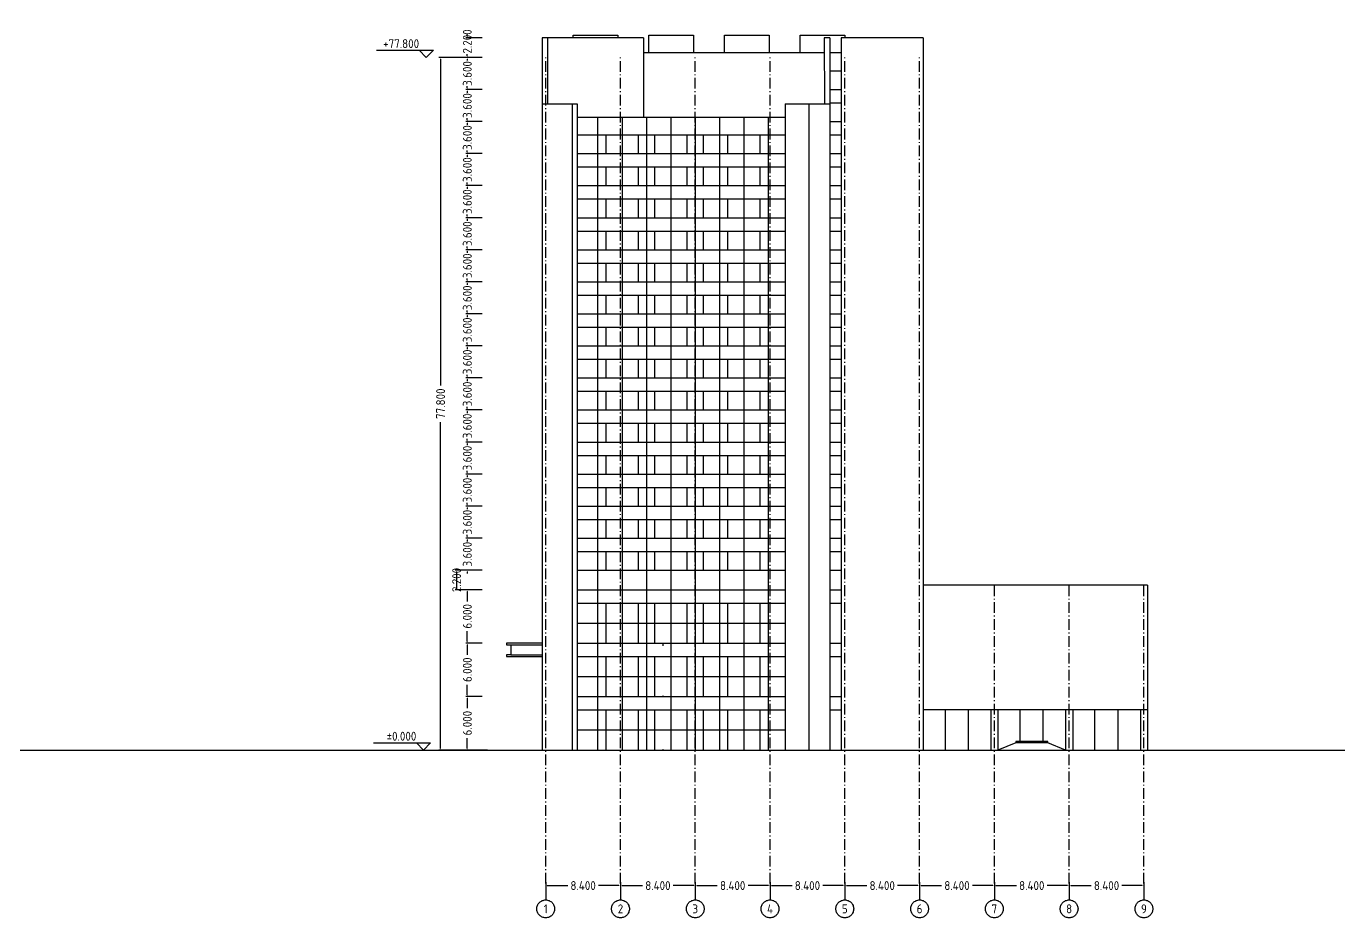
# Model space of a CAD drawing. Header units: inches. Extents: x -310 to 1074, y -19 to 138.
# Drawn here: x 274.3 to 421.7, y -18.8 to 81.3 of the extents above; entities that cross this region are included whole.
import ezdxf

# ---------------------------------------------------------------- set-up
doc = ezdxf.new("R2010")
doc.units = ezdxf.units.IN
doc.header["$MEASUREMENT"] = 0
doc.linetypes.add('ACAD_ISO10W100', pattern=[18, 12, -3, 0, -3])
for name, color, linetype in [('axis', 1, 'ACAD_ISO10W100'), ('cutglass', 4, 'Continuous'), ('oncut', 6, 'Continuous'), ('seeline', 214, 'Continuous'), ('text', 7, 'ACAD_ISO10W100')]:
    doc.layers.add(name, color=color, linetype=linetype)
doc.styles.add('Annotative', font='Arial.ttf')
doc.styles.get("Standard").update_dxf_attribs({"font": 'Arial.ttf'})
doc.dimstyles.new('MYSTYLE', dxfattribs={"dimtxt": 1, "dimasz": 0.18, "dimexe": 0.18, "dimexo": 0.0625, "dimgap": 0.09, "dimtad": 0, "dimtoh": 1, "dimdec": 3, "dimzin": 0, "dimdsep": 46, "dimtxsty": 'Standard', "dimcen": 0.09, "dimadec": 0, "dimazin": 0, "dimtfac": 1, "dimtdec": 3, "dimtofl": 0, "dimtmove": 0, "dimatfit": 3, "dimfxl": 1, "dimtolj": 1, "dimtzin": 0, "dimarcsym": 0})

# ---------------------------------------------------------------- blocks, each defined once
blk = doc.blocks.new('*D138')
at = {"layer": 'Defpoints', "color": 0, "ltscale": 6}
for p in [(332.66, -14.84), (341.06, -14.84), (341.06, -15.23)]:
    blk.add_point(p, dxfattribs=at)
at = {"layer": 'text', "color": 0, "lineweight": -2, "ltscale": 6, "transparency": 16777216}
for p, q in [((332.66, -14.91), (332.66, -15.41)), ((332.84, -15.23), (335.13, -15.23)), ((340.88, -15.23), (338.59, -15.23)), ((341.06, -14.91), (341.06, -15.41))]:
    blk.add_line(p, q, dxfattribs=at)
at = {"layer": 'text', "color": 0, "ltscale": 6, "transparency": 16777216}
for points in [[(332.84, -15.2), (332.84, -15.26), (332.66, -15.23)], [(340.88, -15.2), (340.88, -15.26), (341.06, -15.23)]]:
    blk.add_solid(points, dxfattribs=at)
at = {"layer": 'text', "color": 0, "ltscale": 6, "transparency": 16777216, "insert": (336.86, -15.23), "char_height": 1, "attachment_point": 5}
blk.add_mtext('\\A1;{\\Fiso|c0;8.400}', dxfattribs=at)
blk = doc.blocks.new('*D139')
at = {"layer": 'Defpoints', "color": 0, "ltscale": 6}
for p in [(341.06, -14.84), (349.46, -14.84), (349.46, -15.23)]:
    blk.add_point(p, dxfattribs=at)
at = {"layer": 'text', "color": 0, "lineweight": -2, "ltscale": 6, "transparency": 16777216}
for p, q in [((341.06, -14.91), (341.06, -15.41)), ((341.24, -15.23), (343.53, -15.23)), ((349.28, -15.23), (346.99, -15.23)), ((349.46, -14.91), (349.46, -15.41))]:
    blk.add_line(p, q, dxfattribs=at)
at = {"layer": 'text', "color": 0, "ltscale": 6, "transparency": 16777216}
for points in [[(341.24, -15.2), (341.24, -15.26), (341.06, -15.23)], [(349.28, -15.2), (349.28, -15.26), (349.46, -15.23)]]:
    blk.add_solid(points, dxfattribs=at)
at = {"layer": 'text', "color": 0, "ltscale": 6, "transparency": 16777216, "insert": (345.26, -15.23), "char_height": 1, "attachment_point": 5}
blk.add_mtext('\\A1;{\\Fiso|c0;8.400}', dxfattribs=at)
blk = doc.blocks.new('*D140')
at = {"layer": 'Defpoints', "color": 0, "ltscale": 6}
for p in [(349.46, -14.84), (357.86, -14.84), (357.86, -15.23)]:
    blk.add_point(p, dxfattribs=at)
at = {"layer": 'text', "color": 0, "lineweight": -2, "ltscale": 6, "transparency": 16777216}
for p, q in [((349.46, -14.91), (349.46, -15.41)), ((349.64, -15.23), (351.93, -15.23)), ((357.68, -15.23), (355.39, -15.23)), ((357.86, -14.91), (357.86, -15.41))]:
    blk.add_line(p, q, dxfattribs=at)
at = {"layer": 'text', "color": 0, "ltscale": 6, "transparency": 16777216}
for points in [[(349.64, -15.2), (349.64, -15.26), (349.46, -15.23)], [(357.68, -15.2), (357.68, -15.26), (357.86, -15.23)]]:
    blk.add_solid(points, dxfattribs=at)
at = {"layer": 'text', "color": 0, "ltscale": 6, "transparency": 16777216, "insert": (353.66, -15.23), "char_height": 1, "attachment_point": 5}
blk.add_mtext('\\A1;{\\Fiso|c0;8.400}', dxfattribs=at)
blk = doc.blocks.new('*D141')
at = {"layer": 'Defpoints', "color": 0, "ltscale": 6}
for p in [(357.86, -14.84), (366.26, -14.84), (366.26, -15.23)]:
    blk.add_point(p, dxfattribs=at)
at = {"layer": 'text', "color": 0, "lineweight": -2, "ltscale": 6, "transparency": 16777216}
for p, q in [((357.86, -14.91), (357.86, -15.41)), ((358.04, -15.23), (360.33, -15.23)), ((366.08, -15.23), (363.79, -15.23)), ((366.26, -14.91), (366.26, -15.41))]:
    blk.add_line(p, q, dxfattribs=at)
at = {"layer": 'text', "color": 0, "ltscale": 6, "transparency": 16777216}
for points in [[(358.04, -15.2), (358.04, -15.26), (357.86, -15.23)], [(366.08, -15.2), (366.08, -15.26), (366.26, -15.23)]]:
    blk.add_solid(points, dxfattribs=at)
at = {"layer": 'text', "color": 0, "ltscale": 6, "transparency": 16777216, "insert": (362.06, -15.23), "char_height": 1, "attachment_point": 5}
blk.add_mtext('\\A1;{\\Fiso|c0;8.400}', dxfattribs=at)
blk = doc.blocks.new('*D142')
at = {"layer": 'Defpoints', "color": 0, "ltscale": 6}
for p in [(366.26, -14.84), (374.66, -14.84), (374.66, -15.23)]:
    blk.add_point(p, dxfattribs=at)
at = {"layer": 'text', "color": 0, "lineweight": -2, "ltscale": 6, "transparency": 16777216}
for p, q in [((366.26, -14.91), (366.26, -15.41)), ((366.44, -15.23), (368.73, -15.23)), ((374.48, -15.23), (372.19, -15.23)), ((374.66, -14.91), (374.66, -15.41))]:
    blk.add_line(p, q, dxfattribs=at)
at = {"layer": 'text', "color": 0, "ltscale": 6, "transparency": 16777216}
for points in [[(366.44, -15.2), (366.44, -15.26), (366.26, -15.23)], [(374.48, -15.2), (374.48, -15.26), (374.66, -15.23)]]:
    blk.add_solid(points, dxfattribs=at)
at = {"layer": 'text', "color": 0, "ltscale": 6, "transparency": 16777216, "insert": (370.46, -15.23), "char_height": 1, "attachment_point": 5}
blk.add_mtext('\\A1;{\\Fiso|c0;8.400}', dxfattribs=at)
blk = doc.blocks.new('*D143')
at = {"layer": 'Defpoints', "color": 0, "ltscale": 6}
for p in [(374.66, -14.84), (383.06, -14.84), (383.06, -15.23)]:
    blk.add_point(p, dxfattribs=at)
at = {"layer": 'text', "color": 0, "lineweight": -2, "ltscale": 6, "transparency": 16777216}
for p, q in [((374.66, -14.91), (374.66, -15.41)), ((374.84, -15.23), (377.13, -15.23)), ((382.88, -15.23), (380.59, -15.23)), ((383.06, -14.91), (383.06, -15.41))]:
    blk.add_line(p, q, dxfattribs=at)
at = {"layer": 'text', "color": 0, "ltscale": 6, "transparency": 16777216}
for points in [[(374.84, -15.2), (374.84, -15.26), (374.66, -15.23)], [(382.88, -15.2), (382.88, -15.26), (383.06, -15.23)]]:
    blk.add_solid(points, dxfattribs=at)
at = {"layer": 'text', "color": 0, "ltscale": 6, "transparency": 16777216, "insert": (378.86, -15.23), "char_height": 1, "attachment_point": 5}
blk.add_mtext('\\A1;{\\Fiso|c0;8.400}', dxfattribs=at)
blk = doc.blocks.new('*D144')
at = {"layer": 'Defpoints', "color": 0, "ltscale": 6}
for p in [(383.06, -14.84), (391.46, -14.84), (391.46, -15.23)]:
    blk.add_point(p, dxfattribs=at)
at = {"layer": 'text', "color": 0, "lineweight": -2, "ltscale": 6, "transparency": 16777216}
for p, q in [((383.06, -14.91), (383.06, -15.41)), ((383.24, -15.23), (385.53, -15.23)), ((391.28, -15.23), (388.99, -15.23)), ((391.46, -14.91), (391.46, -15.41))]:
    blk.add_line(p, q, dxfattribs=at)
at = {"layer": 'text', "color": 0, "ltscale": 6, "transparency": 16777216}
for points in [[(383.24, -15.2), (383.24, -15.26), (383.06, -15.23)], [(391.28, -15.2), (391.28, -15.26), (391.46, -15.23)]]:
    blk.add_solid(points, dxfattribs=at)
at = {"layer": 'text', "color": 0, "ltscale": 6, "transparency": 16777216, "insert": (387.26, -15.23), "char_height": 1, "attachment_point": 5}
blk.add_mtext('\\A1;{\\Fiso|c0;8.400}', dxfattribs=at)
blk = doc.blocks.new('*D145')
at = {"layer": 'Defpoints', "color": 0, "ltscale": 6}
for p in [(391.46, -14.84), (399.86, -14.84), (399.86, -15.23)]:
    blk.add_point(p, dxfattribs=at)
at = {"layer": 'text', "color": 0, "lineweight": -2, "ltscale": 6, "transparency": 16777216}
for p, q in [((391.46, -14.91), (391.46, -15.41)), ((391.64, -15.23), (393.93, -15.23)), ((399.68, -15.23), (397.39, -15.23)), ((399.86, -14.91), (399.86, -15.41))]:
    blk.add_line(p, q, dxfattribs=at)
at = {"layer": 'text', "color": 0, "ltscale": 6, "transparency": 16777216}
for points in [[(391.64, -15.2), (391.64, -15.26), (391.46, -15.23)], [(399.68, -15.2), (399.68, -15.26), (399.86, -15.23)]]:
    blk.add_solid(points, dxfattribs=at)
at = {"layer": 'text', "color": 0, "ltscale": 6, "transparency": 16777216, "insert": (395.66, -15.23), "char_height": 1, "attachment_point": 5}
blk.add_mtext('\\A1;{\\Fiso|c0;8.400}', dxfattribs=at)
blk = doc.blocks.new('*D146')
at = {"layer": 'Defpoints', "color": 0, "ltscale": 6}
for p in [(325.59, 77.8), (323.85, 74.2), (325.59, 74.2)]:
    blk.add_point(p, dxfattribs=at)
at = {"layer": 'text', "color": 0, "lineweight": -2, "ltscale": 6, "transparency": 16777216}
for p, q in [((323.85, 77.98), (323.85, 78.16)), ((325.52, 77.8), (323.67, 77.8)), ((325.52, 74.2), (323.67, 74.2)), ((323.85, 74.02), (323.85, 73.84))]:
    blk.add_line(p, q, dxfattribs=at)
at = {"layer": 'text', "color": 0, "ltscale": 6, "transparency": 16777216}
for points in [[(323.82, 77.98), (323.88, 77.98), (323.85, 77.8)], [(323.82, 74.02), (323.88, 74.02), (323.85, 74.2)]]:
    blk.add_solid(points, dxfattribs=at)
at = {"layer": 'text', "color": 0, "ltscale": 6, "transparency": 16777216, "insert": (323.85, 76), "char_height": 1, "attachment_point": 5, "rotation": 90}
blk.add_mtext('\\A1;{\\Fiso|c0;3.600}', dxfattribs=at)
blk = doc.blocks.new('*D147')
at = {"layer": 'Defpoints', "color": 0, "ltscale": 6}
for p in [(325.59, 74.2), (323.85, 70.6), (325.59, 70.6)]:
    blk.add_point(p, dxfattribs=at)
at = {"layer": 'text', "color": 0, "lineweight": -2, "ltscale": 6, "transparency": 16777216}
for p, q in [((325.52, 74.2), (323.67, 74.2)), ((323.85, 74.38), (323.85, 74.56)), ((325.52, 70.6), (323.67, 70.6)), ((323.85, 70.42), (323.85, 70.24))]:
    blk.add_line(p, q, dxfattribs=at)
at = {"layer": 'text', "color": 0, "ltscale": 6, "transparency": 16777216}
for points in [[(323.82, 74.38), (323.88, 74.38), (323.85, 74.2)], [(323.82, 70.42), (323.88, 70.42), (323.85, 70.6)]]:
    blk.add_solid(points, dxfattribs=at)
at = {"layer": 'text', "color": 0, "ltscale": 6, "transparency": 16777216, "insert": (323.85, 72.4), "char_height": 1, "attachment_point": 5, "rotation": 90}
blk.add_mtext('\\A1;{\\Fiso|c0;3.600}', dxfattribs=at)
blk = doc.blocks.new('*D148')
at = {"layer": 'Defpoints', "color": 0, "ltscale": 6}
for p in [(325.59, 70.6), (323.85, 67), (325.59, 67)]:
    blk.add_point(p, dxfattribs=at)
at = {"layer": 'text', "color": 0, "lineweight": -2, "ltscale": 6, "transparency": 16777216}
for p, q in [((323.85, 70.78), (323.85, 70.96)), ((325.52, 70.6), (323.67, 70.6)), ((325.52, 67), (323.67, 67)), ((323.85, 66.82), (323.85, 66.64))]:
    blk.add_line(p, q, dxfattribs=at)
at = {"layer": 'text', "color": 0, "ltscale": 6, "transparency": 16777216}
for points in [[(323.82, 70.78), (323.88, 70.78), (323.85, 70.6)], [(323.82, 66.82), (323.88, 66.82), (323.85, 67)]]:
    blk.add_solid(points, dxfattribs=at)
at = {"layer": 'text', "color": 0, "ltscale": 6, "transparency": 16777216, "insert": (323.85, 68.8), "char_height": 1, "attachment_point": 5, "rotation": 90}
blk.add_mtext('\\A1;{\\Fiso|c0;3.600}', dxfattribs=at)
blk = doc.blocks.new('*D149')
at = {"layer": 'Defpoints', "color": 0, "ltscale": 6}
for p in [(325.59, 67), (323.85, 63.4), (325.59, 63.4)]:
    blk.add_point(p, dxfattribs=at)
at = {"layer": 'text', "color": 0, "lineweight": -2, "ltscale": 6, "transparency": 16777216}
for p, q in [((325.52, 67), (323.67, 67)), ((323.85, 67.18), (323.85, 67.36)), ((325.52, 63.4), (323.67, 63.4)), ((323.85, 63.22), (323.85, 63.04))]:
    blk.add_line(p, q, dxfattribs=at)
at = {"layer": 'text', "color": 0, "ltscale": 6, "transparency": 16777216}
for points in [[(323.82, 67.18), (323.88, 67.18), (323.85, 67)], [(323.82, 63.22), (323.88, 63.22), (323.85, 63.4)]]:
    blk.add_solid(points, dxfattribs=at)
at = {"layer": 'text', "color": 0, "ltscale": 6, "transparency": 16777216, "insert": (323.85, 65.2), "char_height": 1, "attachment_point": 5, "rotation": 90}
blk.add_mtext('\\A1;{\\Fiso|c0;3.600}', dxfattribs=at)
blk = doc.blocks.new('*D150')
at = {"layer": 'Defpoints', "color": 0, "ltscale": 6}
for p in [(325.59, 63.4), (323.85, 59.8), (325.59, 59.8)]:
    blk.add_point(p, dxfattribs=at)
at = {"layer": 'text', "color": 0, "lineweight": -2, "ltscale": 6, "transparency": 16777216}
for p, q in [((323.85, 63.58), (323.85, 63.76)), ((325.52, 63.4), (323.67, 63.4)), ((325.52, 59.8), (323.67, 59.8)), ((323.85, 59.62), (323.85, 59.44))]:
    blk.add_line(p, q, dxfattribs=at)
at = {"layer": 'text', "color": 0, "ltscale": 6, "transparency": 16777216}
for points in [[(323.82, 63.58), (323.88, 63.58), (323.85, 63.4)], [(323.82, 59.62), (323.88, 59.62), (323.85, 59.8)]]:
    blk.add_solid(points, dxfattribs=at)
at = {"layer": 'text', "color": 0, "ltscale": 6, "transparency": 16777216, "insert": (323.85, 61.6), "char_height": 1, "attachment_point": 5, "rotation": 90}
blk.add_mtext('\\A1;{\\Fiso|c0;3.600}', dxfattribs=at)
blk = doc.blocks.new('*D151')
at = {"layer": 'Defpoints', "color": 0, "ltscale": 6}
for p in [(325.59, 59.8), (323.85, 56.2), (325.59, 56.2)]:
    blk.add_point(p, dxfattribs=at)
at = {"layer": 'text', "color": 0, "lineweight": -2, "ltscale": 6, "transparency": 16777216}
for p, q in [((325.52, 59.8), (323.67, 59.8)), ((323.85, 59.98), (323.85, 60.16)), ((325.52, 56.2), (323.67, 56.2)), ((323.85, 56.02), (323.85, 55.84))]:
    blk.add_line(p, q, dxfattribs=at)
at = {"layer": 'text', "color": 0, "ltscale": 6, "transparency": 16777216}
for points in [[(323.82, 59.98), (323.88, 59.98), (323.85, 59.8)], [(323.82, 56.02), (323.88, 56.02), (323.85, 56.2)]]:
    blk.add_solid(points, dxfattribs=at)
at = {"layer": 'text', "color": 0, "ltscale": 6, "transparency": 16777216, "insert": (323.85, 58), "char_height": 1, "attachment_point": 5, "rotation": 90}
blk.add_mtext('\\A1;{\\Fiso|c0;3.600}', dxfattribs=at)
blk = doc.blocks.new('*D152')
at = {"layer": 'Defpoints', "color": 0, "ltscale": 6}
for p in [(325.59, 56.2), (323.85, 52.6), (325.59, 52.6)]:
    blk.add_point(p, dxfattribs=at)
at = {"layer": 'text', "color": 0, "lineweight": -2, "ltscale": 6, "transparency": 16777216}
for p, q in [((325.52, 56.2), (323.67, 56.2)), ((323.85, 56.38), (323.85, 56.56)), ((325.52, 52.6), (323.67, 52.6)), ((323.85, 52.42), (323.85, 52.24))]:
    blk.add_line(p, q, dxfattribs=at)
at = {"layer": 'text', "color": 0, "ltscale": 6, "transparency": 16777216}
for points in [[(323.82, 56.38), (323.88, 56.38), (323.85, 56.2)], [(323.82, 52.42), (323.88, 52.42), (323.85, 52.6)]]:
    blk.add_solid(points, dxfattribs=at)
at = {"layer": 'text', "color": 0, "ltscale": 6, "transparency": 16777216, "insert": (323.85, 54.4), "char_height": 1, "attachment_point": 5, "rotation": 90}
blk.add_mtext('\\A1;{\\Fiso|c0;3.600}', dxfattribs=at)
blk = doc.blocks.new('*D153')
at = {"layer": 'Defpoints', "color": 0, "ltscale": 6}
for p in [(325.59, 52.6), (323.85, 49), (325.59, 49)]:
    blk.add_point(p, dxfattribs=at)
at = {"layer": 'text', "color": 0, "lineweight": -2, "ltscale": 6, "transparency": 16777216}
for p, q in [((325.52, 52.6), (323.67, 52.6)), ((323.85, 52.78), (323.85, 52.96)), ((325.52, 49), (323.67, 49)), ((323.85, 48.82), (323.85, 48.64))]:
    blk.add_line(p, q, dxfattribs=at)
at = {"layer": 'text', "color": 0, "ltscale": 6, "transparency": 16777216}
for points in [[(323.82, 52.78), (323.88, 52.78), (323.85, 52.6)], [(323.82, 48.82), (323.88, 48.82), (323.85, 49)]]:
    blk.add_solid(points, dxfattribs=at)
at = {"layer": 'text', "color": 0, "ltscale": 6, "transparency": 16777216, "insert": (323.85, 50.8), "char_height": 1, "attachment_point": 5, "rotation": 90}
blk.add_mtext('\\A1;{\\Fiso|c0;3.600}', dxfattribs=at)
blk = doc.blocks.new('*D154')
at = {"layer": 'Defpoints', "color": 0, "ltscale": 6}
for p in [(325.59, 49), (323.85, 45.4), (325.59, 45.4)]:
    blk.add_point(p, dxfattribs=at)
at = {"layer": 'text', "color": 0, "lineweight": -2, "ltscale": 6, "transparency": 16777216}
for p, q in [((325.52, 49), (323.67, 49)), ((323.85, 49.18), (323.85, 49.36)), ((325.52, 45.4), (323.67, 45.4)), ((323.85, 45.22), (323.85, 45.04))]:
    blk.add_line(p, q, dxfattribs=at)
at = {"layer": 'text', "color": 0, "ltscale": 6, "transparency": 16777216}
for points in [[(323.82, 49.18), (323.88, 49.18), (323.85, 49)], [(323.82, 45.22), (323.88, 45.22), (323.85, 45.4)]]:
    blk.add_solid(points, dxfattribs=at)
at = {"layer": 'text', "color": 0, "ltscale": 6, "transparency": 16777216, "insert": (323.85, 47.2), "char_height": 1, "attachment_point": 5, "rotation": 90}
blk.add_mtext('\\A1;{\\Fiso|c0;3.600}', dxfattribs=at)
blk = doc.blocks.new('*D155')
at = {"layer": 'Defpoints', "color": 0, "ltscale": 6}
for p in [(325.59, 45.4), (323.85, 41.8), (325.59, 41.8)]:
    blk.add_point(p, dxfattribs=at)
at = {"layer": 'text', "color": 0, "lineweight": -2, "ltscale": 6, "transparency": 16777216}
for p, q in [((323.85, 45.58), (323.85, 45.76)), ((325.52, 45.4), (323.67, 45.4)), ((325.52, 41.8), (323.67, 41.8)), ((323.85, 41.62), (323.85, 41.44))]:
    blk.add_line(p, q, dxfattribs=at)
at = {"layer": 'text', "color": 0, "ltscale": 6, "transparency": 16777216}
for points in [[(323.82, 45.58), (323.88, 45.58), (323.85, 45.4)], [(323.82, 41.62), (323.88, 41.62), (323.85, 41.8)]]:
    blk.add_solid(points, dxfattribs=at)
at = {"layer": 'text', "color": 0, "ltscale": 6, "transparency": 16777216, "insert": (323.85, 43.6), "char_height": 1, "attachment_point": 5, "rotation": 90}
blk.add_mtext('\\A1;{\\Fiso|c0;3.600}', dxfattribs=at)
blk = doc.blocks.new('*D156')
at = {"layer": 'Defpoints', "color": 0, "ltscale": 6}
for p in [(325.59, 41.8), (323.85, 38.2), (325.59, 38.2)]:
    blk.add_point(p, dxfattribs=at)
at = {"layer": 'text', "color": 0, "lineweight": -2, "ltscale": 6, "transparency": 16777216}
for p, q in [((325.52, 41.8), (323.67, 41.8)), ((323.85, 41.98), (323.85, 42.16)), ((325.52, 38.2), (323.67, 38.2)), ((323.85, 38.02), (323.85, 37.84))]:
    blk.add_line(p, q, dxfattribs=at)
at = {"layer": 'text', "color": 0, "ltscale": 6, "transparency": 16777216}
for points in [[(323.82, 41.98), (323.88, 41.98), (323.85, 41.8)], [(323.82, 38.02), (323.88, 38.02), (323.85, 38.2)]]:
    blk.add_solid(points, dxfattribs=at)
at = {"layer": 'text', "color": 0, "ltscale": 6, "transparency": 16777216, "insert": (323.85, 40), "char_height": 1, "attachment_point": 5, "rotation": 90}
blk.add_mtext('\\A1;{\\Fiso|c0;3.600}', dxfattribs=at)
blk = doc.blocks.new('*D157')
at = {"layer": 'Defpoints', "color": 0, "ltscale": 6}
for p in [(325.59, 38.2), (323.85, 34.6), (325.59, 34.6)]:
    blk.add_point(p, dxfattribs=at)
at = {"layer": 'text', "color": 0, "lineweight": -2, "ltscale": 6, "transparency": 16777216}
for p, q in [((323.85, 38.38), (323.85, 38.56)), ((325.52, 38.2), (323.67, 38.2)), ((325.52, 34.6), (323.67, 34.6)), ((323.85, 34.42), (323.85, 34.24))]:
    blk.add_line(p, q, dxfattribs=at)
at = {"layer": 'text', "color": 0, "ltscale": 6, "transparency": 16777216}
for points in [[(323.82, 38.38), (323.88, 38.38), (323.85, 38.2)], [(323.82, 34.42), (323.88, 34.42), (323.85, 34.6)]]:
    blk.add_solid(points, dxfattribs=at)
at = {"layer": 'text', "color": 0, "ltscale": 6, "transparency": 16777216, "insert": (323.85, 36.4), "char_height": 1, "attachment_point": 5, "rotation": 90}
blk.add_mtext('\\A1;{\\Fiso|c0;3.600}', dxfattribs=at)
blk = doc.blocks.new('*D158')
at = {"layer": 'Defpoints', "color": 0, "ltscale": 6}
for p in [(325.59, 34.6), (323.85, 31), (325.59, 31)]:
    blk.add_point(p, dxfattribs=at)
at = {"layer": 'text', "color": 0, "lineweight": -2, "ltscale": 6, "transparency": 16777216}
for p, q in [((325.52, 34.6), (323.67, 34.6)), ((323.85, 34.78), (323.85, 34.96)), ((325.52, 31), (323.67, 31)), ((323.85, 30.82), (323.85, 30.64))]:
    blk.add_line(p, q, dxfattribs=at)
at = {"layer": 'text', "color": 0, "ltscale": 6, "transparency": 16777216}
for points in [[(323.82, 34.78), (323.88, 34.78), (323.85, 34.6)], [(323.82, 30.82), (323.88, 30.82), (323.85, 31)]]:
    blk.add_solid(points, dxfattribs=at)
at = {"layer": 'text', "color": 0, "ltscale": 6, "transparency": 16777216, "insert": (323.85, 32.8), "char_height": 1, "attachment_point": 5, "rotation": 90}
blk.add_mtext('\\A1;{\\Fiso|c0;3.600}', dxfattribs=at)
blk = doc.blocks.new('*D159')
at = {"layer": 'Defpoints', "color": 0, "ltscale": 6}
for p in [(325.59, 31), (323.85, 27.4), (325.59, 27.4)]:
    blk.add_point(p, dxfattribs=at)
at = {"layer": 'text', "color": 0, "lineweight": -2, "ltscale": 6, "transparency": 16777216}
for p, q in [((325.52, 31), (323.67, 31)), ((323.85, 31.18), (323.85, 31.36)), ((325.52, 27.4), (323.67, 27.4)), ((323.85, 27.22), (323.85, 27.04))]:
    blk.add_line(p, q, dxfattribs=at)
at = {"layer": 'text', "color": 0, "ltscale": 6, "transparency": 16777216}
for points in [[(323.82, 31.18), (323.88, 31.18), (323.85, 31)], [(323.82, 27.22), (323.88, 27.22), (323.85, 27.4)]]:
    blk.add_solid(points, dxfattribs=at)
at = {"layer": 'text', "color": 0, "ltscale": 6, "transparency": 16777216, "insert": (323.85, 29.2), "char_height": 1, "attachment_point": 5, "rotation": 90}
blk.add_mtext('\\A1;{\\Fiso|c0;3.600}', dxfattribs=at)
blk = doc.blocks.new('*D160')
at = {"layer": 'Defpoints', "color": 0, "ltscale": 6}
for p in [(325.59, 27.4), (323.85, 23.8), (325.59, 23.8)]:
    blk.add_point(p, dxfattribs=at)
at = {"layer": 'text', "color": 0, "lineweight": -2, "ltscale": 6, "transparency": 16777216}
for p, q in [((325.52, 27.4), (323.67, 27.4)), ((323.85, 27.58), (323.85, 27.76)), ((325.52, 23.8), (323.67, 23.8)), ((323.85, 23.62), (323.85, 23.44))]:
    blk.add_line(p, q, dxfattribs=at)
at = {"layer": 'text', "color": 0, "ltscale": 6, "transparency": 16777216}
for points in [[(323.82, 27.58), (323.88, 27.58), (323.85, 27.4)], [(323.82, 23.62), (323.88, 23.62), (323.85, 23.8)]]:
    blk.add_solid(points, dxfattribs=at)
at = {"layer": 'text', "color": 0, "ltscale": 6, "transparency": 16777216, "insert": (323.85, 25.6), "char_height": 1, "attachment_point": 5, "rotation": 90}
blk.add_mtext('\\A1;{\\Fiso|c0;3.600}', dxfattribs=at)
blk = doc.blocks.new('*D161')
at = {"layer": 'Defpoints', "color": 0, "ltscale": 6}
for p in [(325.59, 23.8), (323.85, 20.2), (325.59, 20.2)]:
    blk.add_point(p, dxfattribs=at)
at = {"layer": 'text', "color": 0, "lineweight": -2, "ltscale": 6, "transparency": 16777216}
for p, q in [((325.52, 23.8), (323.67, 23.8)), ((323.85, 23.98), (323.85, 24.16)), ((325.52, 20.2), (323.67, 20.2)), ((323.85, 20.02), (323.85, 19.84))]:
    blk.add_line(p, q, dxfattribs=at)
at = {"layer": 'text', "color": 0, "ltscale": 6, "transparency": 16777216}
for points in [[(323.82, 23.98), (323.88, 23.98), (323.85, 23.8)], [(323.82, 20.02), (323.88, 20.02), (323.85, 20.2)]]:
    blk.add_solid(points, dxfattribs=at)
at = {"layer": 'text', "color": 0, "ltscale": 6, "transparency": 16777216, "insert": (323.85, 22), "char_height": 1, "attachment_point": 5, "rotation": 90}
blk.add_mtext('\\A1;{\\Fiso|c0;3.600}', dxfattribs=at)
blk = doc.blocks.new('*D162')
at = {"layer": 'Defpoints', "color": 0, "ltscale": 6}
for p in [(325.59, 20.2), (322.65, 18), (325.59, 18)]:
    blk.add_point(p, dxfattribs=at)
at = {"layer": 'text', "color": 0, "lineweight": -2, "ltscale": 6, "transparency": 16777216}
for p, q in [((325.52, 20.2), (322.47, 20.2)), ((322.65, 20.02), (322.65, 18.18)), ((325.52, 18), (322.47, 18))]:
    blk.add_line(p, q, dxfattribs=at)
at = {"layer": 'text', "color": 0, "ltscale": 6, "transparency": 16777216}
for points in [[(322.62, 20.02), (322.68, 20.02), (322.65, 20.2)], [(322.62, 18.18), (322.68, 18.18), (322.65, 18)]]:
    blk.add_solid(points, dxfattribs=at)
at = {"layer": 'text', "color": 0, "ltscale": 6, "transparency": 16777216, "insert": (322.65, 19.1), "char_height": 1, "attachment_point": 5, "rotation": 90}
blk.add_mtext('\\A1;{\\Fiso|c0;2.200}', dxfattribs=at)
blk = doc.blocks.new('*D163')
at = {"layer": 'Defpoints', "color": 0, "ltscale": 6}
for p in [(325.59, 18), (323.85, 12), (325.59, 12)]:
    blk.add_point(p, dxfattribs=at)
at = {"layer": 'text', "color": 0, "lineweight": -2, "ltscale": 6, "transparency": 16777216}
for p, q in [((325.52, 18), (323.67, 18)), ((323.85, 17.82), (323.85, 16.69)), ((323.85, 12.18), (323.85, 13.34)), ((325.52, 12), (323.67, 12))]:
    blk.add_line(p, q, dxfattribs=at)
at = {"layer": 'text', "color": 0, "ltscale": 6, "transparency": 16777216}
for points in [[(323.82, 17.82), (323.88, 17.82), (323.85, 18)], [(323.82, 12.18), (323.88, 12.18), (323.85, 12)]]:
    blk.add_solid(points, dxfattribs=at)
at = {"layer": 'text', "color": 0, "ltscale": 6, "transparency": 16777216, "insert": (323.85, 15.02), "char_height": 1, "attachment_point": 5, "rotation": 90}
blk.add_mtext('\\A1;{\\Fiso|c0;6.000}', dxfattribs=at)
blk = doc.blocks.new('*D164')
at = {"layer": 'Defpoints', "color": 0, "ltscale": 6}
for p in [(325.59, 12), (323.85, 6), (325.59, 6)]:
    blk.add_point(p, dxfattribs=at)
at = {"layer": 'text', "color": 0, "lineweight": -2, "ltscale": 6, "transparency": 16777216}
for p, q in [((325.52, 12), (323.67, 12)), ((323.85, 11.82), (323.85, 10.69)), ((325.52, 6), (323.67, 6)), ((323.85, 6.18), (323.85, 7.34))]:
    blk.add_line(p, q, dxfattribs=at)
at = {"layer": 'text', "color": 0, "ltscale": 6, "transparency": 16777216}
for points in [[(323.82, 11.82), (323.88, 11.82), (323.85, 12)], [(323.82, 6.18), (323.88, 6.18), (323.85, 6)]]:
    blk.add_solid(points, dxfattribs=at)
at = {"layer": 'text', "color": 0, "ltscale": 6, "transparency": 16777216, "insert": (323.85, 9.02), "char_height": 1, "attachment_point": 5, "rotation": 90}
blk.add_mtext('\\A1;{\\Fiso|c0;6.000}', dxfattribs=at)
blk = doc.blocks.new('*D165')
at = {"layer": 'Defpoints', "color": 0, "ltscale": 6}
for p in [(325.59, 6), (323.85, 0), (325.59, 0)]:
    blk.add_point(p, dxfattribs=at)
at = {"layer": 'text', "color": 0, "lineweight": -2, "ltscale": 6, "transparency": 16777216}
for p, q in [((325.52, 6), (323.67, 6)), ((323.85, 5.82), (323.85, 4.69)), ((325.52, 0), (323.67, 0)), ((323.85, 0.18), (323.85, 1.34))]:
    blk.add_line(p, q, dxfattribs=at)
at = {"layer": 'text', "color": 0, "ltscale": 6, "transparency": 16777216}
for points in [[(323.82, 5.82), (323.88, 5.82), (323.85, 6)], [(323.82, 0.18), (323.88, 0.18), (323.85, 0)]]:
    blk.add_solid(points, dxfattribs=at)
at = {"layer": 'text', "color": 0, "ltscale": 6, "transparency": 16777216, "insert": (323.85, 3.02), "char_height": 1, "attachment_point": 5, "rotation": 90}
blk.add_mtext('\\A1;{\\Fiso|c0;6.000}', dxfattribs=at)
blk = doc.blocks.new('*D168')
at = {"layer": 'Defpoints', "color": 0, "ltscale": 6}
for p in [(320.85, 77.8), (323.87, 77.8), (326.17, 0)]:
    blk.add_point(p, dxfattribs=at)
at = {"layer": 'text', "color": 0, "lineweight": -2, "ltscale": 6, "transparency": 16777216}
for p, q in [((323.81, 77.8), (320.67, 77.8)), ((320.85, 77.62), (320.85, 40.96)), ((320.85, 0.18), (320.85, 36.84)), ((326.11, 0), (320.67, 0))]:
    blk.add_line(p, q, dxfattribs=at)
at = {"layer": 'text', "color": 0, "ltscale": 6, "transparency": 16777216}
for points in [[(320.82, 77.62), (320.88, 77.62), (320.85, 77.8)], [(320.82, 0.18), (320.88, 0.18), (320.85, 0)]]:
    blk.add_solid(points, dxfattribs=at)
at = {"layer": 'text', "color": 0, "ltscale": 6, "transparency": 16777216, "insert": (320.85, 38.9), "char_height": 1, "attachment_point": 5, "rotation": 90}
blk.add_mtext('\\A1;{\\Fiso|c0;77.800}', dxfattribs=at)
blk = doc.blocks.new('*D169')
at = {"layer": 'Defpoints', "color": 0, "ltscale": 6}
for p in [(325.59, 80), (323.85, 77.8), (325.59, 77.8)]:
    blk.add_point(p, dxfattribs=at)
at = {"layer": 'text', "color": 0, "lineweight": -2, "ltscale": 6, "transparency": 16777216}
for p, q in [((325.52, 80), (323.67, 80)), ((323.85, 80.18), (323.85, 80.36)), ((325.52, 77.8), (323.67, 77.8)), ((323.85, 77.62), (323.85, 77.44))]:
    blk.add_line(p, q, dxfattribs=at)
at = {"layer": 'text', "color": 0, "ltscale": 6, "transparency": 16777216}
for points in [[(323.82, 80.18), (323.88, 80.18), (323.85, 80)], [(323.82, 77.62), (323.88, 77.62), (323.85, 77.8)]]:
    blk.add_solid(points, dxfattribs=at)
at = {"layer": 'text', "color": 0, "ltscale": 6, "transparency": 16777216, "insert": (323.85, 79.6), "char_height": 1, "attachment_point": 5, "rotation": 90}
blk.add_mtext('\\A1;{\\Fiso|c0;2.200}', dxfattribs=at)

msp = doc.modelspace()

# ---------------------------------------------------------------- linework, layer by layer
at = {"ltscale": 6}
msp.add_line((399.8586, 0), (482.6586, 0), dxfattribs=at)
at = {"layer": 'axis', "ltscale": 0.1}
for p, q in [((332.6586, -15), (332.6586, 77.8)), ((341.0586, -15), (341.0586, 77.8)), ((349.4586, -15), (349.4586, 77.8)), ((357.8586, -15), (357.8586, 77.8)), ((366.2586, -15), (366.2586, 77.8)), ((374.6586, -15), (374.6586, 77.8)), ((383.0586, -15), (383.0586, 18.5)), ((391.4586, -15), (391.4586, 18.5)), ((399.8586, -15), (399.8586, 18.5))]:
    msp.add_line(p, q, dxfattribs=at)
at = {"layer": 'cutglass', "ltscale": 6}
for p, q in [((339.406, 69.1), (339.406, 67)), ((343.0526, 69.1), (343.0526, 67)), ((344.8766, 69.1), (344.8766, 67)), ((348.5233, 69.1), (348.5233, 67)), ((350.3473, 69.1), (350.3473, 67)), ((353.0826, 69.1), (353.0826, 67)), ((356.7292, 69.1), (356.7292, 67)), ((339.406, 65.5), (339.406, 63.4)), ((343.0526, 65.5), (343.0526, 63.4)), ((344.8766, 65.5), (344.8766, 63.4)), ((348.5233, 65.5), (348.5233, 63.4)), ((350.3473, 65.5), (350.3473, 63.4)), ((353.0826, 65.5), (353.0826, 63.4)), ((356.7292, 65.5), (356.7292, 63.4)), ((339.406, 61.9), (339.406, 59.8)), ((343.0526, 61.9), (343.0526, 59.8)), ((344.8766, 61.9), (344.8766, 59.8)), ((348.5233, 61.9), (348.5233, 59.8)), ((350.3473, 61.9), (350.3473, 59.8)), ((353.0826, 61.9), (353.0826, 59.8)), ((356.7292, 61.9), (356.7292, 59.8)), ((339.406, 58.3), (339.406, 56.2)), ((343.0526, 58.3), (343.0526, 56.2)), ((344.8766, 58.3), (344.8766, 56.2)), ((348.5233, 58.3), (348.5233, 56.2)), ((350.3473, 58.3), (350.3473, 56.2)), ((353.0826, 58.3), (353.0826, 56.2)), ((356.7292, 58.3), (356.7292, 56.2)), ((339.406, 54.7), (339.406, 52.6)), ((343.0526, 54.7), (343.0526, 52.6)), ((344.8766, 54.7), (344.8766, 52.6)), ((348.5233, 54.7), (348.5233, 52.6)), ((350.3473, 54.7), (350.3473, 52.6)), ((353.0826, 54.7), (353.0826, 52.6)), ((356.7292, 54.7), (356.7292, 52.6)), ((339.406, 51.1), (339.406, 49)), ((343.0526, 51.1), (343.0526, 49)), ((344.8766, 51.1), (344.8766, 49)), ((348.5233, 51.1), (348.5233, 49)), ((350.3473, 51.1), (350.3473, 49)), ((353.0826, 51.1), (353.0826, 49)), ((356.7292, 51.1), (356.7292, 49)), ((339.406, 47.5), (339.406, 45.4)), ((343.0526, 47.5), (343.0526, 45.4)), ((344.8766, 47.5), (344.8766, 45.4)), ((348.5233, 47.5), (348.5233, 45.4)), ((350.3473, 47.5), (350.3473, 45.4)), ((353.0826, 47.5), (353.0826, 45.4)), ((356.7292, 47.5), (356.7292, 45.4)), ((339.406, 43.9), (339.406, 41.8)), ((343.0526, 43.9), (343.0526, 41.8)), ((344.8766, 43.9), (344.8766, 41.8)), ((348.5233, 43.9), (348.5233, 41.8)), ((350.3473, 43.9), (350.3473, 41.8)), ((353.0826, 43.9), (353.0826, 41.8)), ((356.7292, 43.9), (356.7292, 41.8)), ((339.406, 40.3), (339.406, 38.2)), ((343.0526, 40.3), (343.0526, 38.2)), ((344.8766, 40.3), (344.8766, 38.2)), ((348.5233, 40.3), (348.5233, 38.2)), ((350.3473, 40.3), (350.3473, 38.2)), ((353.0826, 40.3), (353.0826, 38.2)), ((356.7292, 40.3), (356.7292, 38.2)), ((339.406, 36.7), (339.406, 34.6)), ((343.0526, 36.7), (343.0526, 34.6)), ((344.8766, 36.7), (344.8766, 34.6)), ((348.5233, 36.7), (348.5233, 34.6)), ((350.3473, 36.7), (350.3473, 34.6)), ((353.0826, 36.7), (353.0826, 34.6)), ((356.7292, 36.7), (356.7292, 34.6)), ((339.406, 33.1), (339.406, 31)), ((343.0526, 33.1), (343.0526, 31)), ((344.8766, 33.1), (344.8766, 31)), ((348.5233, 33.1), (348.5233, 31)), ((350.3473, 33.1), (350.3473, 31)), ((353.0826, 33.1), (353.0826, 31)), ((356.7292, 33.1), (356.7292, 31)), ((339.406, 29.5), (339.406, 27.4)), ((343.0526, 29.5), (343.0526, 27.4)), ((344.8766, 29.5), (344.8766, 27.4)), ((348.5233, 29.5), (348.5233, 27.4)), ((350.3473, 29.5), (350.3473, 27.4)), ((353.0826, 29.5), (353.0826, 27.4)), ((356.7292, 29.5), (356.7292, 27.4)), ((339.406, 25.9), (339.406, 23.8)), ((343.0526, 25.9), (343.0526, 23.8)), ((344.8766, 25.9), (344.8766, 23.8)), ((348.5233, 25.9), (348.5233, 23.8)), ((350.3473, 25.9), (350.3473, 23.8)), ((353.0826, 25.9), (353.0826, 23.8)), ((356.7292, 25.9), (356.7292, 23.8)), ((339.406, 22.3), (339.406, 20.2)), ((343.0526, 22.3), (343.0526, 20.2)), ((344.8766, 22.3), (344.8766, 20.2)), ((348.5233, 22.3), (348.5233, 20.2)), ((350.3473, 22.3), (350.3473, 20.2)), ((353.0826, 22.3), (353.0826, 20.2)), ((356.7292, 22.3), (356.7292, 20.2)), ((339.406, 16.5), (339.406, 12)), ((343.0526, 16.5), (343.0526, 12)), ((344.8766, 16.5), (344.8766, 12)), ((348.5233, 16.5), (348.5233, 12)), ((350.3473, 16.5), (350.3473, 12)), ((353.0826, 16.5), (353.0826, 12)), ((356.7292, 16.5), (356.7292, 12)), ((336.1886, 14.25), (359.5586, 14.25)), ((339.406, 10.5), (339.406, 6)), ((343.0526, 10.5), (343.0526, 6)), ((344.8766, 10.5), (344.8766, 6)), ((348.5233, 10.5), (348.5233, 6)), ((350.3473, 10.5), (350.3473, 6)), ((353.0826, 10.5), (353.0826, 6)), ((356.7292, 10.5), (356.7292, 6)), ((336.1886, 8.25), (359.5586, 8.25)), ((339.406, 4.5), (339.406, 0)), ((343.0526, 4.5), (343.0526, 0)), ((344.8766, 4.5), (344.8766, 0)), ((348.5233, 4.5), (348.5233, 0)), ((350.3473, 4.5), (350.3473, 0)), ((353.0826, 4.5), (353.0826, 0)), ((356.7292, 4.5), (356.7292, 0)), ((377.5586, 0), (377.5586, 4.5)), ((380.1586, 0), (380.1586, 4.5)), ((385.9586, 0.95), (385.9586, 4.5)), ((388.5586, 0.95), (388.5586, 4.5)), ((394.3586, 0), (394.3586, 4.5)), ((396.9586, 0), (396.9586, 4.5)), ((336.1886, 2.25), (359.5586, 2.25))]:
    msp.add_line(p, q, dxfattribs=at)
at = {"layer": 'oncut', "ltscale": 6}
for p, q in [((332.2586, 80), (332.2586, 0)), ((343.6586, 80), (332.2586, 80)), ((332.8586, 80), (332.8586, 72.6)), ((343.6586, 80), (343.6586, 71.1)), ((364.5586, 80), (363.9586, 80)), ((363.9586, 80), (363.9592, 72.6005)), ((364.5586, 80), (364.5586, 0)), ((365.8586, 80), (365.8586, 0)), ((375.0586, 80), (365.8586, 80)), ((375.0586, 80), (375.0586, 0)), ((363.9587, 78.3), (343.6586, 78.3)), ((365.8586, 78.3), (364.5586, 78.3)), ((332.2586, 72.6), (336.1886, 72.6)), ((335.6286, 72.6), (335.6286, 0)), ((336.1886, 72.6), (336.1886, 0)), ((359.5586, 72.6005), (359.5586, 0)), ((359.5586, 72.6005), (364.5586, 72.6005)), ((362.2246, 72.6005), (362.2246, 0)), ((400.2586, 18.5), (400.2586, 0)), ((332.2586, 12), (328.2586, 12)), ((328.2586, 12), (328.2586, 11.8)), ((328.2586, 11.8), (328.7586, 11.8)), ((328.7586, 11.8), (328.7586, 10.7)), ((328.7586, 10.7), (328.2586, 10.7)), ((328.2586, 10.7), (328.2586, 10.5)), ((328.2586, 10.5), (332.2586, 10.5)), ((400.2586, 4.5), (375.0586, 4.5))]:
    msp.add_line(p, q, dxfattribs=at)
at = {"layer": 'oncut'}
for p, q in [((335.7586, 80), (335.7586, 80.3)), ((335.7586, 80.3), (340.7586, 80.3)), ((340.7586, 80.3), (340.7586, 80)), ((344.2586, 78.3), (344.2586, 80.3)), ((344.2586, 80.3), (349.2586, 80.3)), ((349.2586, 80.3), (349.2586, 78.3)), ((352.7586, 78.3), (352.7586, 80.3)), ((352.7586, 80.3), (357.7586, 80.3)), ((357.7586, 80.3), (357.7586, 78.3)), ((361.2586, 78.3), (361.2586, 80.3)), ((361.2586, 80.3), (366.2586, 80.3)), ((366.2586, 80.3), (366.2586, 80)), ((336.1886, 71.1), (359.6486, 71.1)), ((400.2586, 18.5), (375.0586, 18.5))]:
    msp.add_line(p, q, dxfattribs=at)
at = {"layer": 'oncut', "ltscale": 0.3}
msp.add_line((-20.42, 0), (565.8624, 0), dxfattribs=at)
at = {"layer": 'oncut', "ltscale": 6}
msp.add_lwpolyline([(391.0586, 0), (389.0586, 0.8), (389.0586, 0.95), (385.4586, 0.95), (385.4586, 0.8), (383.4586, 0)], dxfattribs=at)
at = {"layer": 'seeline'}
for p, q in [((364.5586, 76.3), (365.8586, 76.3)), ((364.5586, 74.2), (365.8586, 74.2)), ((364.5586, 72.7), (365.8586, 72.7)), ((364.5586, 70.6), (365.8586, 70.6)), ((336.1886, 69.1), (359.5586, 69.1)), ((364.5586, 69.1), (365.8586, 69.1)), ((336.1886, 67), (359.5586, 67)), ((364.5586, 67), (365.8586, 67)), ((336.1886, 65.5), (359.5586, 65.5)), ((364.5586, 65.5), (365.8586, 65.5)), ((336.1886, 63.4), (359.5586, 63.4)), ((364.5586, 63.4), (365.8586, 63.4)), ((336.1886, 61.9), (359.5586, 61.9)), ((364.5586, 61.9), (365.8586, 61.9)), ((336.1886, 59.8), (359.5586, 59.8)), ((364.5586, 59.8), (365.8586, 59.8)), ((336.1886, 58.3), (359.5586, 58.3)), ((364.5586, 58.3), (365.8586, 58.3)), ((336.1886, 56.2), (359.5586, 56.2)), ((364.5586, 56.2), (365.8586, 56.2)), ((336.1886, 54.7), (359.5586, 54.7)), ((364.5586, 54.7), (365.8586, 54.7)), ((336.1886, 52.6), (359.5586, 52.6)), ((364.5586, 52.6), (365.8586, 52.6)), ((336.1886, 51.1), (359.5586, 51.1)), ((364.5586, 51.1), (365.8586, 51.1)), ((336.1886, 49), (359.5586, 49)), ((364.5586, 49), (365.8586, 49)), ((336.1886, 47.5), (359.5586, 47.5)), ((364.5586, 47.5), (365.8586, 47.5)), ((336.1886, 45.4), (359.5586, 45.4)), ((364.5586, 45.4), (365.8586, 45.4)), ((336.1886, 43.9), (359.5586, 43.9)), ((364.5586, 43.9), (365.8586, 43.9)), ((336.1886, 41.8), (359.5586, 41.8)), ((364.5586, 41.8), (365.8586, 41.8)), ((336.1886, 40.3), (359.5586, 40.3)), ((364.5586, 40.3), (365.8586, 40.3)), ((336.1886, 38.2), (359.5586, 38.2)), ((364.5586, 38.2), (365.8586, 38.2)), ((336.1886, 36.7), (359.5586, 36.7)), ((364.5586, 36.7), (365.8586, 36.7)), ((336.1886, 34.6), (359.5586, 34.6)), ((364.5586, 34.6), (365.8586, 34.6)), ((336.1886, 33.1), (359.5586, 33.1)), ((364.5586, 33.1), (365.8586, 33.1)), ((336.1886, 31), (359.5586, 31)), ((364.5586, 31), (365.8586, 31)), ((336.1886, 29.5), (359.5586, 29.5)), ((364.5586, 29.5), (365.8586, 29.5)), ((336.1886, 27.4), (359.5586, 27.4)), ((364.5586, 27.4), (365.8586, 27.4)), ((336.1886, 25.9), (359.5586, 25.9)), ((364.5586, 25.9), (365.8586, 25.9)), ((336.1886, 23.8), (359.5586, 23.8)), ((364.5586, 23.8), (365.8586, 23.8)), ((336.1886, 22.3), (359.5586, 22.3)), ((364.5586, 22.3), (365.8586, 22.3)), ((336.1886, 20.2), (359.5586, 20.2)), ((336.1886, 20.2), (359.5586, 20.2)), ((364.5586, 20.2), (365.8586, 20.2)), ((364.5586, 20.2), (365.8586, 20.2)), ((336.1886, 18), (359.5586, 18)), ((336.1886, 18), (359.5586, 18)), ((364.5586, 18), (365.8586, 18)), ((364.5586, 18), (365.8586, 18)), ((336.1886, 16.5), (359.5586, 16.5)), ((364.5586, 16.5), (365.8586, 16.5)), ((336.1886, 12), (359.5586, 12)), ((336.1886, 12), (359.5586, 12)), ((345.7386, 11.8), (345.9386, 11.8)), ((364.5586, 12), (365.8586, 12)), ((364.5586, 12), (365.8586, 12)), ((336.1886, 10.5), (359.5586, 10.5)), ((364.5586, 10.5), (365.8586, 10.5)), ((336.1886, 6), (359.5586, 6)), ((336.1886, 6), (359.5586, 6)), ((336.1886, 6), (359.5586, 6)), ((345.9386, 6), (345.7386, 6)), ((364.5586, 6), (365.8586, 6)), ((364.5586, 6), (365.8586, 6)), ((364.5586, 6), (365.8586, 6)), ((336.1886, 4.5), (359.5586, 4.5)), ((364.5586, 4.5), (365.8586, 4.5)), ((345.9386, 0), (345.7386, 0))]:
    msp.add_line(p, q, dxfattribs=at)
at = {"layer": 'seeline', "ltscale": 6}
for p, q in [((338.494, 71.1), (338.494, 0)), ((341.2293, 71.1), (341.2293, 0)), ((343.9646, 71.1), (343.9646, 0)), ((346.6999, 71.1), (346.6999, 0)), ((349.4353, 71.1), (349.4353, 0)), ((352.1706, 71.1), (352.1706, 0)), ((354.9059, 71.1), (354.9059, 0)), ((357.6412, 71.1), (357.6412, 0)), ((328.7586, 11.8), (332.2586, 11.8)), ((328.7586, 10.7), (332.2586, 10.7)), ((382.6586, 4.5), (382.6586, 0)), ((383.4586, 4.5), (383.4586, 0)), ((391.0586, 4.5), (391.0586, 0)), ((391.8586, 4.5), (391.8586, 0)), ((399.4586, 4.5), (399.4586, 0)), ((389.0586, 0.8), (385.4586, 0.8))]:
    msp.add_line(p, q, dxfattribs=at)
at = {"layer": 'text', "ltscale": 6}
for p, q in [((332.6586, -14.8435), (332.6586, -16.8435)), ((341.0586, -14.8435), (341.0586, -16.8435)), ((349.4586, -14.8435), (349.4586, -16.8435)), ((357.8586, -14.8435), (357.8586, -16.8435)), ((366.2586, -14.8435), (366.2586, -16.8435)), ((374.6586, -14.8435), (374.6586, -16.8435)), ((383.0586, -14.8435), (383.0586, -16.8435)), ((391.4586, -14.8435), (391.4586, -16.8435)), ((399.8586, -14.8435), (399.8586, -16.8435))]:
    msp.add_line(p, q, dxfattribs=at)
for points in [[(313.638, 78.6), (320.038, 78.6), (319.238, 77.8), (318.438, 78.6)], [(313.3256, 0.8), (319.7256, 0.8), (318.9256, 0), (318.1256, 0.8)]]:
    msp.add_lwpolyline(points, dxfattribs=at)
for centre in [(332.6586, -17.8435), (341.0586, -17.8435), (349.4586, -17.8435), (357.8586, -17.8435), (366.2586, -17.8435), (374.6586, -17.8435), (383.0586, -17.8435), (391.4586, -17.8435), (399.8586, -17.8435)]:
    msp.add_circle(centre, 1, dxfattribs=at)

# ---------------------------------------------------------------- texts
at = {"layer": 'text', "ltscale": 6, "char_height": 1, "width": 5.498442, "attachment_point": 9, "style": 'Annotative'}
for s, insert in [('{\\Fiso|c0;+77.800}', (318.438, 78.85)), ('{\\Fiso|c0;±0.000}', (318.1256, 1.05))]:
    msp.add_mtext(s, dxfattribs=dict(at, insert=insert))
at = {"layer": 'text', "ltscale": 6, "char_height": 1, "attachment_point": 5}
for s, insert in [('{\\Fiso|c0;1}', (332.6586, -17.8435)), ('{\\Fiso|c0;2}', (341.0586, -17.8435)), ('{\\Fiso|c0;3}', (349.4586, -17.8435)), ('{\\Fiso|c0;4}', (357.8586, -17.8435)), ('{\\Fiso|c0;5}', (366.2586, -17.8435)), ('{\\Fiso|c0;6}', (374.6586, -17.8435)), ('{\\Fiso|c0;7}', (383.0586, -17.8435)), ('{\\Fiso|c0;8}', (391.4586, -17.8435)), ('{\\Fiso|c0;9}', (399.8586, -17.8435))]:
    msp.add_mtext_dynamic_manual_height_columns(s, width=1.764863, gutter_width=1, heights=[0], dxfattribs=dict(at, insert=insert))

# ---------------------------------------------------------------- dimensions: what is measured, and where the dimension line sits
at = {"layer": 'text', "ltscale": 6}
for base, p1, p2, picture, middle in [((323.8538, 77.8), (325.5871, 80), (325.5871, 77.8), '*D169', (323.8538, 79.6)), ((323.8538, 74.2), (325.5871, 77.8), (325.5871, 74.2), '*D146', (323.8538, 76)), ((323.8538, 70.6), (325.5871, 74.2), (325.5871, 70.6), '*D147', (323.8538, 72.4)), ((323.8538, 67), (325.5871, 70.6), (325.5871, 67), '*D148', (323.8538, 68.8)), ((323.8538, 63.4), (325.5871, 67), (325.5871, 63.4), '*D149', (323.8538, 65.2)), ((323.8538, 59.8), (325.5871, 63.4), (325.5871, 59.8), '*D150', (323.8538, 61.6)), ((323.8538, 56.2), (325.5871, 59.8), (325.5871, 56.2), '*D151', (323.8538, 58)), ((323.8538, 52.6), (325.5871, 56.2), (325.5871, 52.6), '*D152', (323.8538, 54.4)), ((323.8538, 49), (325.5871, 52.6), (325.5871, 49), '*D153', (323.8538, 50.8)), ((323.8538, 45.4), (325.5871, 49), (325.5871, 45.4), '*D154', (323.8538, 47.2)), ((323.8538, 41.8), (325.5871, 45.4), (325.5871, 41.8), '*D155', (323.8538, 43.6)), ((323.8538, 38.2), (325.5871, 41.8), (325.5871, 38.2), '*D156', (323.8538, 40)), ((323.8538, 34.6), (325.5871, 38.2), (325.5871, 34.6), '*D157', (323.8538, 36.4)), ((323.8538, 31), (325.5871, 34.6), (325.5871, 31), '*D158', (323.8538, 32.8)), ((323.8538, 27.4), (325.5871, 31), (325.5871, 27.4), '*D159', (323.8538, 29.2)), ((323.8538, 23.8), (325.5871, 27.4), (325.5871, 23.8), '*D160', (323.8538, 25.6)), ((323.8538, 20.2), (325.5871, 23.8), (325.5871, 20.2), '*D161', (323.8538, 22)), ((322.6516, 18), (325.5871, 20.2), (325.5871, 18), '*D162', (322.6516, 19.1)), ((323.8538, 12), (325.5871, 18), (325.5871, 12), '*D163', (323.8538, 15.0169)), ((323.8538, 6), (325.5871, 12), (325.5871, 6), '*D164', (323.8538, 9.0169)), ((323.8538, 0), (325.5871, 6), (325.5871, 0), '*D165', (323.8538, 3.0169))]:
    dim = msp.add_linear_dim(base=base, p1=p1, p2=p2, angle=90, text='{\\Fiso|c0;<>}', dimstyle='MYSTYLE', dxfattribs=at)
    dim.commit()
    dim.dimension.update_dxf_attribs({"geometry": picture, "text_midpoint": middle, "dimtype": 160})
dim = msp.add_linear_dim(base=(320.8473, 77.8), p1=(326.1734, 0), p2=(323.8734, 77.8), angle=90, text='{\\Fiso|c0;<>}', dimstyle='MYSTYLE', dxfattribs=at)
dim.commit()
dim.dimension.update_dxf_attribs({"geometry": '*D168', "text_midpoint": (320.8473, 38.9)})
for base, p1, p2, picture, middle in [((341.0586, -15.233), (332.6586, -14.8435), (341.0586, -14.8435), '*D138', (336.8586, -15.233)), ((349.4586, -15.233), (341.0586, -14.8435), (349.4586, -14.8435), '*D139', (345.2586, -15.233)), ((357.8586, -15.233), (349.4586, -14.8435), (357.8586, -14.8435), '*D140', (353.6586, -15.233)), ((366.2586, -15.233), (357.8586, -14.8435), (366.2586, -14.8435), '*D141', (362.0586, -15.233)), ((374.6586, -15.233), (366.2586, -14.8435), (374.6586, -14.8435), '*D142', (370.4586, -15.233)), ((383.0586, -15.233), (374.6586, -14.8435), (383.0586, -14.8435), '*D143', (378.8586, -15.233)), ((391.4586, -15.233), (383.0586, -14.8435), (391.4586, -14.8435), '*D144', (387.2586, -15.233)), ((399.8586, -15.233), (391.4586, -14.8435), (399.8586, -14.8435), '*D145', (395.6586, -15.233))]:
    dim = msp.add_linear_dim(base=base, p1=p1, p2=p2, text='{\\Fiso|c0;<>}', dimstyle='MYSTYLE', dxfattribs=at)
    dim.commit()
    dim.dimension.update_dxf_attribs({"geometry": picture, "text_midpoint": middle})

doc.saveas('drawing.dxf')
